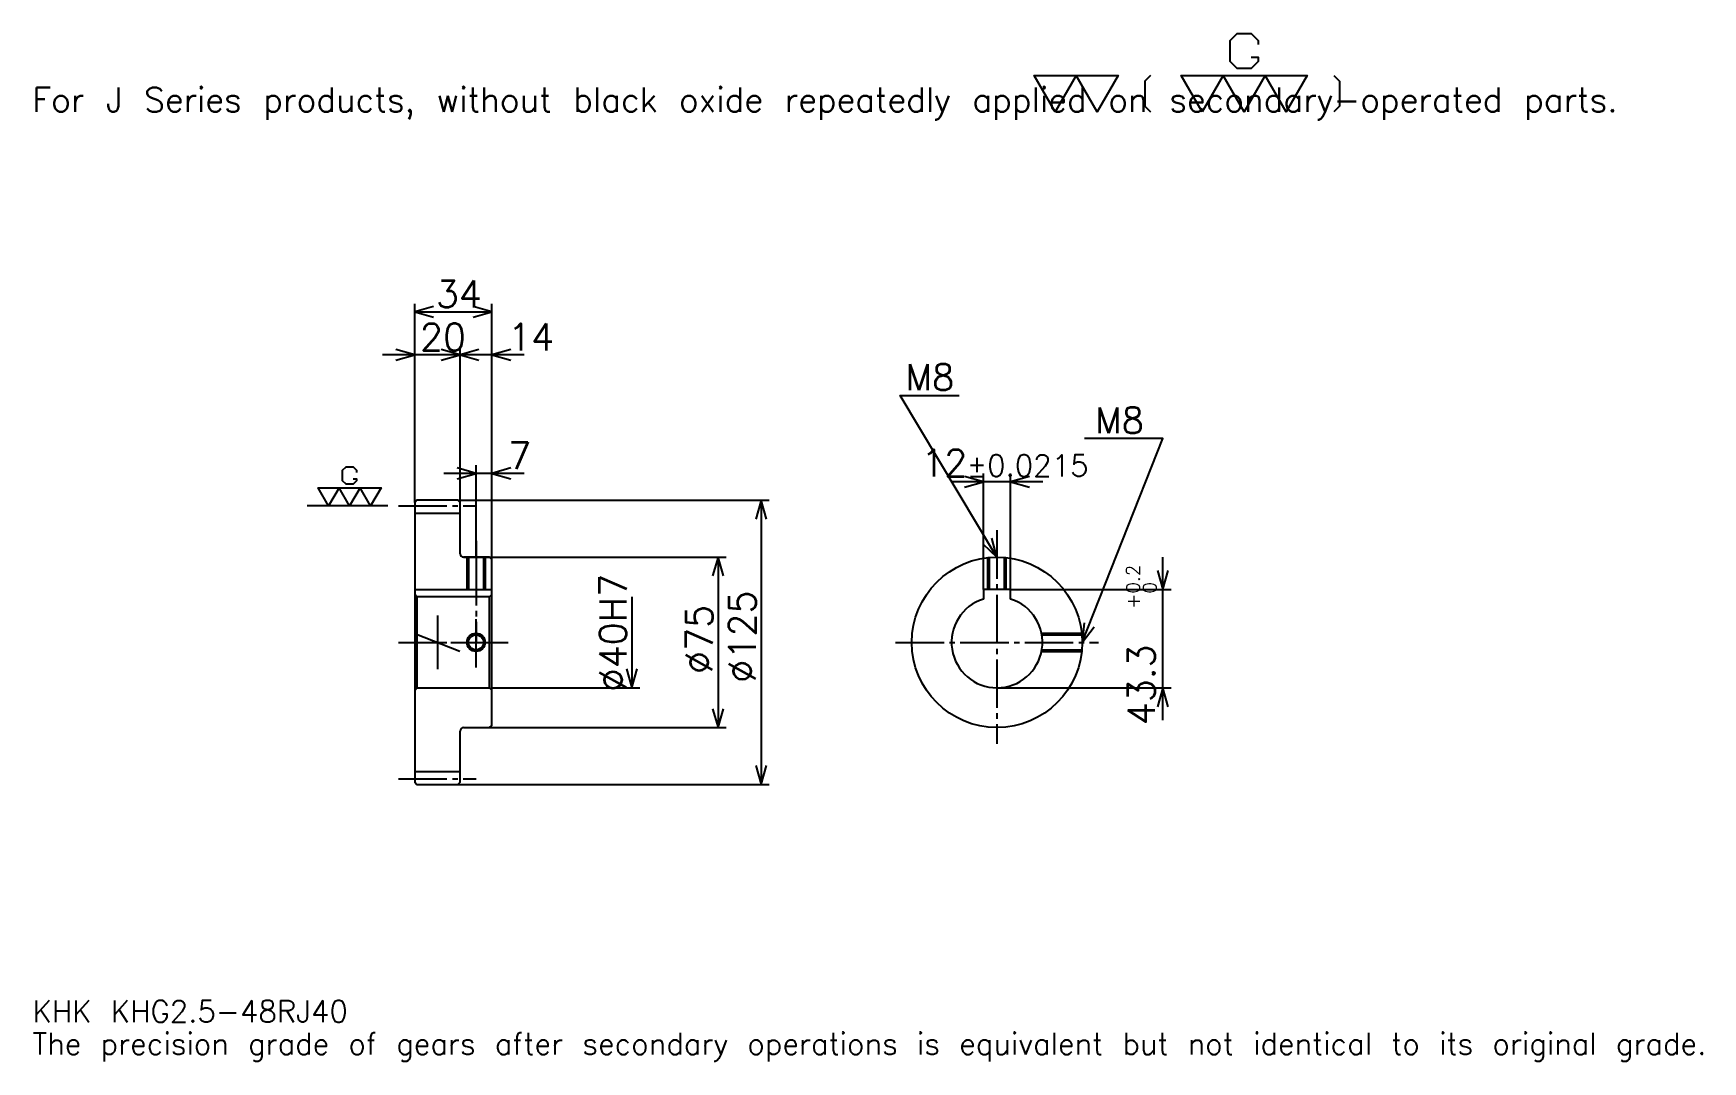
# Model space of a CAD drawing. Extents: x 24 to 759, y 9 to 461.
import ezdxf

# ---------------------------------------------------------------- set-up
doc = ezdxf.new("R2010")
doc.units = 0
doc.linetypes.add('DASHDOT', pattern=[28.434782, 21.326087, -2.369565, 2.369565, -2.369565])
doc.layers.get('0').update_dxf_attribs({"linetype": 'CONTINUOUS'})
doc.layers.add('DASHDOT', color=6, linetype='DASHDOT')
doc.styles.add('KANJI', font='TXT', dxfattribs={"bigfont": 'BIGFONT'})

msp = doc.modelspace()

# ---------------------------------------------------------------- linework, layer by layer
at = {"color": 5}
for p, q in [((191.934784, 255.619568), (191.934784, 342.108704)), ((191.934784, 338.554352), (225.934784, 338.554352)), ((225.934784, 255.619568), (225.934784, 342.108704)), ((226.152176, 319.597839), (177.717392, 319.597839)), ((240.152176, 319.597839), (197.717392, 319.597839)), ((211.934784, 255.619568), (211.934784, 323.152161)), ((240.152176, 267.467407), (204.717392, 267.467407)), ((218.934784, 255.619568), (218.934784, 271.021729)), ((442.260864, 216.419571), (442.260864, 267.347839)), ((454.260864, 216.419571), (454.260864, 267.347839)), ((468.478241, 263.793488), (428.043457, 263.793488)), ((191.934784, 254.619568), (191.934784, 255.619568)), ((210.934784, 255.619568), (225.934784, 255.619568)), ((211.934784, 254.619568), (211.934784, 255.619568)), ((218.934784, 230.619568), (218.934784, 255.619568)), ((218.934784, 230.619568), (218.934784, 255.619568)), ((225.934784, 255.619568), (347.967407, 255.619568)), ((225.934784, 229.619568), (225.934784, 255.619568)), ((344.413055, 255.619568), (344.413055, 130.619568)), ((213.434784, 230.619568), (225.934784, 230.619568)), ((225.934784, 230.619568), (329.010864, 230.619568)), ((325.456512, 230.619568), (325.456512, 155.619568)), ((521.304321, 158.902176), (521.304321, 230.636963)), ((287.543488, 213.119568), (287.543488, 173.119568)), ((454.260864, 216.419571), (524.858704, 216.419571)), ((225.934784, 173.119568), (291.097839, 173.119568)), ((448.260864, 173.119568), (524.858704, 173.119568)), ((213.434784, 155.619568), (225.934784, 155.619568)), ((225.934784, 155.619568), (329.010864, 155.619568)), ((210.934784, 130.619568), (225.934784, 130.619568)), ((225.934784, 130.619568), (347.967407, 130.619568))]:
    msp.add_line(p, q, dxfattribs=at)
at = {"color": 7}
for p, q in [((180.08696, 253.119568), (144.543488, 253.119568)), ((201.934784, 204.967392), (201.934784, 181.271744))]:
    msp.add_line(p, q, dxfattribs=at)
at = {"color": 4}
for p, q in [((191.934784, 249.994568), (211.934784, 249.994568)), ((191.934784, 216.419571), (225.934784, 216.419571)), ((192.934784, 213.119568), (192.934784, 173.119568)), ((224.934784, 213.119568), (225.934784, 214.119568)), ((224.934784, 173.119568), (225.934784, 172.119568)), ((191.934784, 136.244568), (211.934784, 136.244568))]:
    msp.add_line(p, q, dxfattribs=at)
at = {"color": 7}
for points in [[(560.165222, 450.549133), (563.245667, 450.549133), (563.245667, 448.700867), (560.165222, 445.620422), (554.004395, 445.620422), (550.92395, 448.700867), (550.92395, 457.942169), (554.004395, 461.022583), (560.165222, 461.022583), (563.245667, 457.942169), (563.245667, 456.093903)], [(473.913055, 426.521729), (464.671753, 442.539978), (501.636963, 442.539978), (492.39566, 426.521729), (483.154358, 442.539978), (473.913055, 426.521729)], [(515.806946, 442.539978), (513.342651, 440.075653), (513.342651, 428.986084), (515.806946, 426.521729)], [(538.602173, 426.521729), (529.360901, 442.539978), (584.808716, 442.539978), (575.567383, 426.521729), (566.326111, 442.539978), (557.084778, 426.521729), (547.843506, 442.539978), (538.602173, 426.521729)], [(596.514343, 442.539978), (598.978699, 440.075653), (598.978699, 428.986084), (596.514343, 426.521729)], [(164.803253, 265.13327), (166.343475, 265.13327), (166.343475, 264.209137), (164.803253, 262.668915), (161.722824, 262.668915), (160.182617, 264.209137), (160.182617, 268.829773), (161.722824, 270.369995), (164.803253, 270.369995), (166.343475, 268.829773), (166.343475, 267.90564)], [(154.021744, 253.119568), (149.401093, 261.128693), (177.125, 261.128693), (172.504349, 253.119568), (167.883698, 261.128693), (163.263046, 253.119568), (158.642395, 261.128693), (154.021744, 253.119568)]]:
    msp.add_lwpolyline(points, dxfattribs=at)
at = {"color": 5}
for points in [[(200.228256, 340.92392), (191.934784, 338.554352), (200.228256, 336.184784)], [(217.641312, 336.184784), (225.934784, 338.554352), (217.641312, 340.92392)], [(183.641312, 317.228271), (191.934784, 319.597839), (183.641312, 321.967407)], [(203.641312, 317.228271), (211.934784, 319.597839), (203.641312, 321.967407)], [(220.228256, 321.967407), (211.934784, 319.597839), (220.228256, 317.228271)], [(234.228271, 321.967407), (225.934784, 319.597839), (234.228271, 317.228271)], [(448.260864, 230.619568), (405.608704, 301.706543), (431.67392, 301.706543)], [(485.760864, 193.119568), (521.304321, 282.75), (486.708679, 282.75)], [(210.641312, 265.097839), (218.934784, 267.467407), (210.641312, 269.836975)], [(234.228271, 269.836975), (225.934784, 267.467407), (234.228271, 265.097839)], [(433.967407, 261.42392), (442.260864, 263.793488), (433.967407, 266.163055)], [(462.554352, 266.163055), (454.260864, 263.793488), (462.554352, 261.42392)], [(346.782623, 247.32608), (344.413055, 255.619568), (342.043488, 247.32608)], [(441.962036, 236.512039), (448.260864, 230.619568), (446.025787, 238.950302)], [(327.82608, 222.326096), (325.456512, 230.619568), (323.086945, 222.326096)], [(518.934814, 224.713043), (521.304321, 216.419571), (523.67395, 224.713043)], [(486.615387, 201.702484), (485.760864, 193.119568), (491.020782, 199.955505)], [(285.17392, 181.41304), (287.543488, 173.119568), (289.913055, 181.41304)], [(523.67395, 164.826096), (521.304321, 173.119568), (518.934814, 164.826096)], [(323.086945, 163.91304), (325.456512, 155.619568), (327.82608, 163.91304)], [(342.043488, 138.913055), (344.413055, 130.619568), (346.782623, 138.913055)]]:
    msp.add_lwpolyline(points, dxfattribs=at)
at = {"color": 4}
for points in [[(211.934784, 232.119568), (211.934784, 254.619568), (210.934784, 255.619568), (192.934784, 255.619568), (191.934784, 254.619568), (191.934784, 172.119568)], [(213.434784, 155.619568), (224.934784, 155.619568), (225.934784, 156.619568), (225.934784, 229.619568), (224.934784, 230.619568), (213.434784, 230.619568)], [(214.934784, 230.619568), (214.934784, 216.419571)], [(215.609787, 230.619568), (215.609787, 216.419571)], [(222.259781, 230.619568), (222.259781, 216.419571)], [(222.934784, 230.619568), (222.934784, 216.419571)], [(444.260864, 216.419571), (444.260864, 230.405624)], [(444.935852, 216.419571), (444.935852, 230.471863)], [(451.585876, 216.419571), (451.585876, 230.471863)], [(452.260864, 216.419571), (452.260864, 230.405624)], [(191.934784, 172.119568), (192.934784, 173.119568), (224.934784, 173.119568), (224.934784, 213.119568), (192.934784, 213.119568), (191.934784, 214.119568)], [(454.260864, 212.198349), (454.260864, 216.419571), (442.260864, 216.419571), (442.260864, 212.198349)], [(467.856781, 197.119568), (485.546906, 197.119568)], [(467.982544, 196.444565), (485.613159, 196.444565)], [(467.856781, 189.119568), (485.546906, 189.119568)], [(467.982544, 189.794571), (485.613159, 189.794571)], [(191.934784, 172.119568), (191.934784, 131.619568), (192.934784, 130.619568), (210.934784, 130.619568), (211.934784, 131.619568), (211.934784, 154.119568)]]:
    msp.add_lwpolyline(points, dxfattribs=at)
for centre, radius in [((448.260864, 193.119568), 37.5), ((218.934784, 193.119568), 3.325)]:
    msp.add_circle(centre, radius, dxfattribs=at)
at = {"color": 7}
msp.add_circle((218.934784, 193.119568), 4, dxfattribs=at)
at = {"color": 4}
for centre, radius, start, end in [((213.434784, 232.119568), 1.5, 180, 270), ((448.260864, 193.119568), 20, 107.457602748, 72.542397252), ((213.434784, 154.119568), 1.5, 90, 180)]:
    msp.add_arc(centre, radius, start, end, dxfattribs=at)
at = {"layer": 'DASHDOT', "color": 7}
for p, q in [((184.826096, 253.119568), (219.043488, 253.119568)), ((448.260864, 242.467392), (448.260864, 148.510864)), ((218.934784, 230.619568), (218.934784, 193.119568)), ((184.826096, 193.119568), (233.043488, 193.119568)), ((191.934784, 197.05867), (211.934784, 189.180466)), ((403.652161, 193.119568), (492.869568, 193.119568)), ((184.826096, 133.119568), (219.043488, 133.119568))]:
    msp.add_line(p, q, dxfattribs=at)
for points in [[(218.934784, 237.728271), (218.934784, 209.310867)], [(218.934784, 182.010864), (218.934784, 204.228271)], [(207.82608, 193.119568), (230.043488, 193.119568)]]:
    msp.add_lwpolyline(points, dxfattribs=at)

# ---------------------------------------------------------------- texts
at = {"color": 7, "style": 'KANJI'}
for s, height, p in [('For J Series products, without black oxide repeatedly applied on secondary-operated parts.', 10.663043, (23.695652, 426.521729)), ('34', 11.847826, (201.233704, 340.450012)), ('20', 11.847826, (194.233704, 321.493469)), ('14', 11.847826, (233.043488, 321.493469)), ('M8', 11.373913, (407.978271, 304.07608)), ('M8', 11.373913, (491.447815, 285.119568)), ('7', 11.847826, (233.043488, 269.363037)), ('12', 11.847826, (414.918732, 266.163055)), ('%%p0.0215', 9.478261, (434.940125, 266.163055)), ('KHK KHG2.5-48RJ40', 9.478261, (23.695652, 26.065218)), ('The precision grade of gears after secondary operations is equivalent but not identical to its original grade.', 9.478261, (23.695652, 11.847826))]:
    msp.add_text(s, height=height, dxfattribs=at).set_placement(p)
for s, height, p in [('%%c40H7', 11.847826, (285.17392, 171.497284)), ('0.2', 5.923913, (511.115234, 214.574036)), ('%%c125', 11.847826, (342.043488, 175.347839)), ('+', 5.923913, (511.115234, 207.939255)), ('0', 5.923913, (518.460876, 214.574036)), ('%%c75', 11.847826, (323.086945, 179.198364)), ('43.3', 11.847826, (517.75, 156.657166))]:
    msp.add_text(s, height=height, rotation=90, dxfattribs=at).set_placement(p)

doc.saveas('drawing.dxf')
